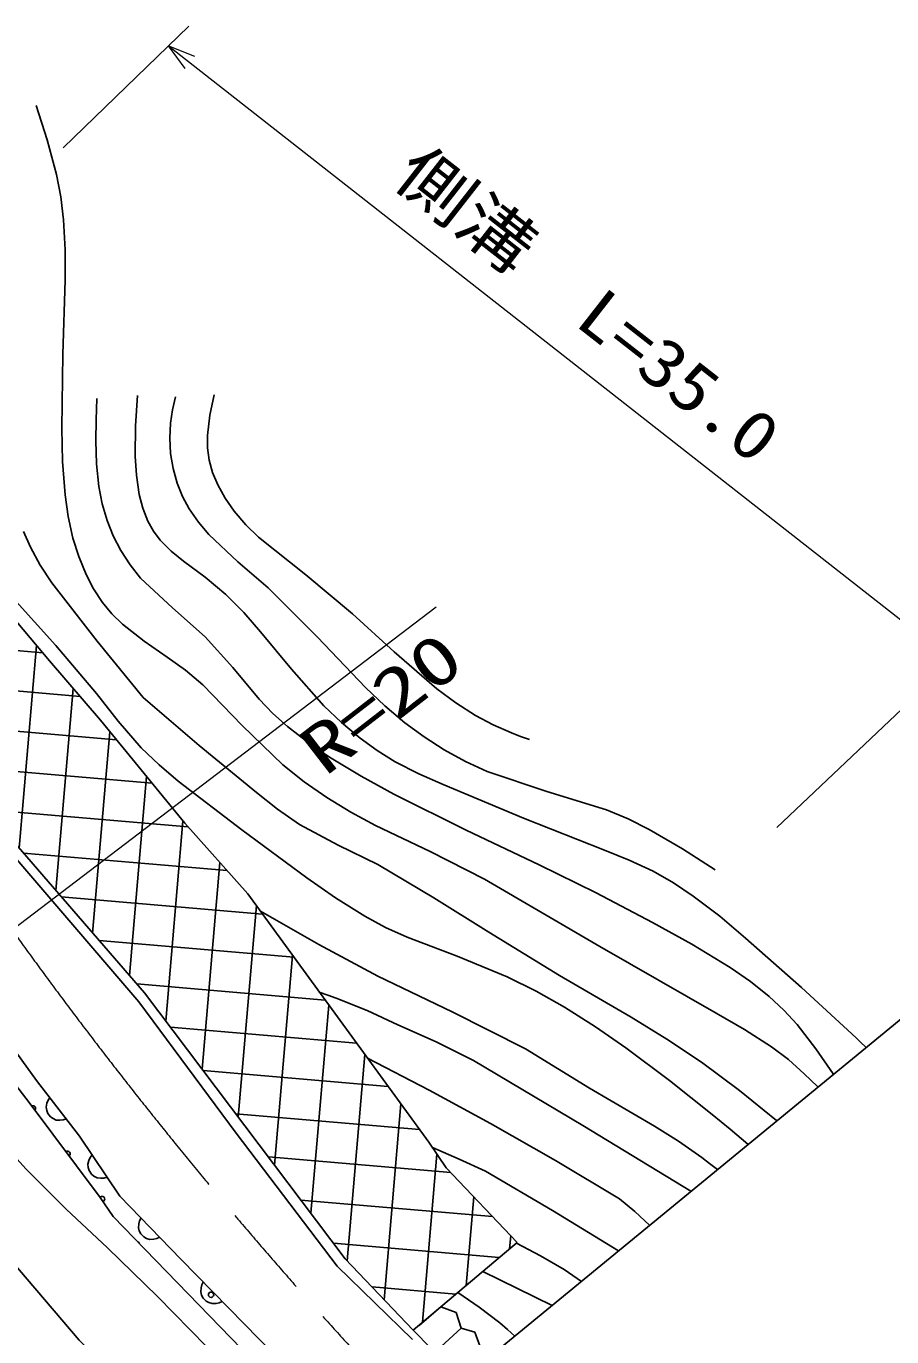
# Model space of a CAD drawing. Units: millimetres, scale not verified. Extents: x 40000 to 680000, y 20000 to 380000.
# Drawn here: x 430287 to 462568, y 291310 to 340153 of the extents above; entities that cross this region are included whole.
import ezdxf
from ezdxf.enums import TextEntityAlignment as Align

# ---------------------------------------------------------------- set-up
doc = ezdxf.new("R2010")
doc.units = ezdxf.units.MM
doc.header["$LTSCALE"] = 1000
doc.linetypes.add('CHAIN', pattern=[18.5, 12, -1.5, 3.5, -1.5])
for name, color, linetype, lineweight in [('M-BGD', 7, 'Continuous', 25), ('M-BGD-HTXT', 7, 'Continuous', 13), ('M-BMK', 2, 'CHAIN', 13)]:
    doc.layers.add(name, color=color, linetype=linetype, lineweight=lineweight)
doc.styles.add('ＭＳ ゴシック', font='')
doc.styles.get('ＭＳ ゴシック').set_extended_font_data('MS Gothic')

msp = doc.modelspace()

# ---------------------------------------------------------------- hatches: boundary and pattern name
at = {"layer": 'M-BGD'}
h = msp.add_hatch(dxfattribs=at)
h.set_pattern_fill('USER', color=256, style=0, pattern_type=2)
h.set_pattern_definition([(175.094, (423179, 317465), (-128.28, -1494.505), []), (85.094, (423179, 317465), (-1494.505, 128.28), [])])
h.paths.add_polyline_path([(419687, 321612), (423918, 325041), (426622, 321789), (428680, 319439), (431158, 316502), (433059, 314289), (436200, 310450), (438554, 307820), (441258, 304098), (445300, 298569), (445947, 297610), (448594, 294825), (444716, 291552), (442188, 294216), (434695, 304132), (429086, 310602), (423179, 317465)])

# ---------------------------------------------------------------- linework, layer by layer
for p, q in [((428680, 319439), (431158, 316502)), ((431158, 316502), (433059, 314289)), ((433059, 314289), (436200, 310450)), ((428924, 310271), (434489, 303795)), ((434696, 304132), (429086, 310602)), ((436200, 310450), (438554, 307820)), ((438554, 307820), (441258, 304098)), ((445482, 288860), (468666, 307886)), ((426999, 305895), (430678, 300867)), ((442188, 294216), (434696, 304132)), ((441258, 304098), (445300, 298569)), ((430395, 300044), (427816, 303376)), ((434489, 303795), (438114, 298893)), ((430678, 300867), (432270, 298786)), ((433048, 296502), (430395, 300044)), ((432270, 298786), (433778, 296555)), ((438114, 298893), (441887, 293939)), ((445300, 298569), (445947, 297610)), ((445947, 297610), (448594, 294825)), ((433531, 295794), (433048, 296502)), ((433778, 296555), (436055, 294203)), ((438311, 290865), (433531, 295794)), ((448594, 294825), (444716, 291552)), ((436055, 294203), (438427, 291775)), ((444716, 291552), (442188, 294216)), ((441887, 293939), (444690, 291214)), ((445748, 292424), (444941, 291726)), ((445748, 292424), (446328, 292215)), ((446328, 292215), (446508, 291626)), ((438427, 291775), (443177, 286952)), ((446508, 291626), (445758, 290942)), ((446508, 291626), (447021, 291476)), ((446530, 289719), (444716, 291552)), ((447021, 291476), (447208, 290976))]:
    msp.add_line(p, q, dxfattribs=at)
for points in [[(430665, 337200), (431070, 335919), (431415, 334628), (431577, 333790), (431682, 332931), (431742, 331815), (431743, 330691), (431648, 327925), (431614, 325176), (431646, 323931), (431738, 322689), (431855, 321876), (432031, 321075), (432245, 320387), (432518, 319716), (432796, 319181), (433129, 318673), (433476, 318255), (433875, 317871), (434684, 317240), (435547, 316644), (436232, 316148), (436876, 315606), (438345, 314096), (439857, 312629), (440657, 311994), (441493, 311407), (442388, 310856), (443310, 310360), (445357, 309390), (447378, 308365), (451681, 305852), (456018, 303373), (457069, 302768), (458085, 302114), (458710, 301638), (459304, 301110), (459550, 300876), (459800, 300632)], [(460377, 301108), (459733, 302043), (459038, 302943), (458543, 303484), (457998, 303990), (457296, 304549), (456544, 305069), (455108, 305936), (453646, 306748), (451549, 307850), (449422, 308899), (446694, 310190), (443992, 311534), (442785, 312198), (441604, 312915), (440798, 313460), (440029, 314052), (439485, 314535), (438975, 315068), (437993, 316254), (436965, 317401), (435739, 318471), (434553, 319587), (434159, 320083), (433813, 320615), (433531, 321159), (433301, 321731), (433121, 322358), (432999, 323000), (432912, 323843), (432885, 324701), (432893, 325486), (432918, 326276)], [(434437, 326393), (434363, 325265), (434349, 324129), (434396, 323423), (434505, 322704), (434638, 322192), (434826, 321708), (435030, 321338), (435287, 320995), (435691, 320591), (436152, 320217), (436965, 319615), (437734, 318971), (438402, 318297), (439030, 317577), (440186, 316187), (441393, 314830), (442045, 314202), (442736, 313620), (443374, 313156), (444052, 312739), (444930, 312292), (445839, 311897), (448839, 310639), (451857, 309440), (452777, 309076), (453668, 308659), (454426, 308225), (455163, 307733), (456151, 306980), (457115, 306170), (459204, 304324), (461240, 302446), (461413, 302282), (461593, 302110)], [(455986, 308709), (454764, 309493), (453519, 310221), (452737, 310613), (451923, 310954), (449699, 311633), (447482, 312374), (446670, 312749), (445877, 313183), (445124, 313663), (444406, 314191), (443660, 314820), (442946, 315502), (441150, 317383), (439307, 319226), (438184, 320196), (437104, 321209), (436710, 321668), (436366, 322161), (436116, 322624), (435913, 323129), (435764, 323668), (435670, 324233), (435638, 324794), (435666, 325361), (435743, 325856), (435853, 326341)], [(437294, 326420), (437139, 325659), (437046, 324905), (437046, 324443), (437108, 323986), (437238, 323518), (437428, 323062), (437707, 322561), (438046, 322080), (438482, 321572), (438955, 321113), (440720, 319711), (442450, 318259), (444006, 316838), (445600, 315462), (446306, 314940), (447047, 314466), (447706, 314113), (448391, 313814), (448726, 313687), (449063, 313565)], [(458273, 299373), (456886, 300486), (455465, 301548), (454178, 302406), (452848, 303220), (450178, 304780), (447542, 306390), (445491, 307674), (443401, 308910), (441927, 309627), (440479, 310399), (439664, 310969), (438880, 311591), (436743, 313346), (434655, 315137), (432938, 317236), (431238, 319411), (430812, 320063), (430442, 320740), (430192, 321318)], [(429807, 318837), (431390, 317072), (432914, 315281), (433723, 314250), (434574, 313262), (435242, 312624), (435961, 312022), (438334, 310199), (440749, 308420), (441819, 307675), (442919, 306983), (443692, 306569), (444498, 306205), (446364, 305495), (448221, 304724), (449305, 304185), (450360, 303593), (451518, 302864), (452652, 302079), (454275, 300861), (455868, 299589), (456534, 299045), (457205, 298492)], [(440457, 288591), (439353, 289226), (438287, 289909), (437629, 290404), (437007, 290948), (435183, 292806), (433314, 294625), (431776, 296067), (430281, 297552), (429602, 298309), (428963, 299112), (427538, 300928), (426166, 302776), (424760, 305221), (423285, 307663), (422936, 308118), (422546, 308527), (422186, 308815), (421782, 309061), (421314, 309288), (420830, 309495)], [(439025, 307171), (441199, 305935), (443401, 304752), (446168, 303422), (448905, 302039), (451293, 300572), (453717, 299154), (454614, 298599), (455486, 297989), (455771, 297774), (456062, 297550)], [(420367, 306282), (420817, 306154), (421242, 305971), (421514, 305772), (421752, 305523), (422165, 304915), (422537, 304259), (423544, 302364), (424584, 300532), (425159, 299646), (425785, 298795), (429013, 294971), (432263, 291180), (433263, 290171), (434304, 289206), (435638, 288097), (437020, 287026), (437840, 286440), (438692, 285906), (439662, 285390), (440653, 284913)], [(455072, 296734), (451040, 299190), (446964, 301603), (445571, 302298), (444146, 302942), (443005, 303464), (441843, 303930), (441534, 304043), (441216, 304157)], [(443013, 301698), (445321, 300502), (447598, 299255), (450022, 297879), (452414, 296453), (452986, 295975), (453533, 295465)], [(431778, 299429), (431662, 299391), (431548, 299380), (431403, 299388), (431289, 299439), (431190, 299511), (431095, 299635), (431052, 299749), (431033, 299873), (431061, 300017), (431102, 300124), (431170, 300224)], [(433304, 297256), (433186, 297225), (433072, 297220), (432928, 297237), (432816, 297295), (432722, 297373), (432635, 297501), (432598, 297618), (432586, 297743), (432623, 297885), (432670, 297989), (432744, 298085)], [(452378, 294512), (449912, 296020), (447412, 297479), (446434, 297934), (445441, 298360)], [(435265, 295020), (435154, 294969), (435042, 294944), (434897, 294936), (434778, 294973), (434671, 295033), (434563, 295145), (434506, 295253), (434473, 295374), (434484, 295521), (434512, 295632), (434569, 295738)], [(448566, 294801), (449472, 294332), (450345, 293812), (450668, 293598), (450997, 293373)], [(449905, 292472), (448615, 293112), (447311, 293742)], [(437590, 292631), (437480, 292579), (437368, 292554), (437223, 292545), (437104, 292582), (436996, 292642), (436888, 292753), (436831, 292861), (436797, 292982), (436808, 293129), (436836, 293240), (436892, 293347)], [(446381, 292957), (447181, 292415), (447945, 291825), (448231, 291578), (448515, 291327)]]:
    msp.add_lwpolyline(points, dxfattribs=at)
msp.add_circle((437180, 292878), 99.5, dxfattribs=at)
for centre, start, end in [((430538, 299816), 319.7003, 113.9784), ((431827, 298131), 307.3845, 126.2942), ((433116, 296446), 290.2509, 138.5844), ((434405, 294761), 21.65, 66.5937)]:
    msp.add_arc(centre, 99.5, start, end, dxfattribs=at)
at = {"layer": 'M-BGD-HTXT'}
for p, q in [((436353, 340153), (431666, 335616)), ((435600, 339424), (464846, 316505)), ((429761, 306471), (445576, 318520)), ((466104, 317698), (458281, 310286))]:
    msp.add_line(p, q, dxfattribs=at)
msp.add_lwpolyline([(436210, 338581), (435600, 339424), (436563, 339031)], dxfattribs=at)
at = {"layer": 'M-BMK'}
msp.add_arc((568046, 405878), 170307, 215.71057, 223.40967, dxfattribs=at)

# ---------------------------------------------------------------- texts
at = {"layer": 'M-BGD-HTXT', "style": 'ＭＳ ゴシック'}
for s, rotation, width, p in [('側溝\u3000L=35.0', 322, 1.15, (443544, 333935)), ('R=20', 37.7, 1.35, (441758, 311718))]:
    msp.add_text(s, height=1833, rotation=rotation, dxfattribs=dict(at, width=width)).set_placement(p, align=Align.BOTTOM_LEFT)

doc.saveas('drawing.dxf')
